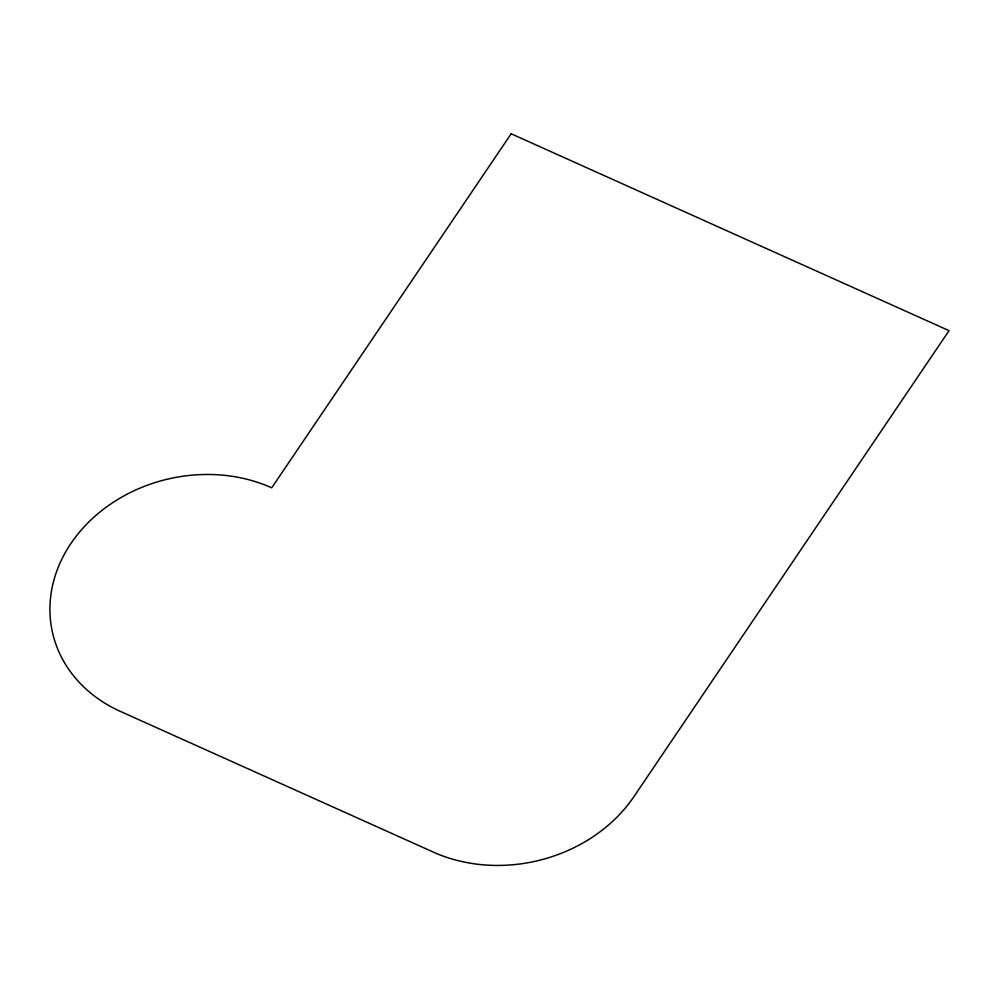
<?xml version="1.0" encoding="UTF-8"?>
<svg xmlns="http://www.w3.org/2000/svg" width="999" height="999" viewBox="0 0 999 999"><rect width="100%" height="100%" fill="white"/><g stroke="black" fill="none" stroke-linecap="round" stroke-linejoin="round"><path stroke-width="1.5" d="M511.163 133.766L271.716 487.824A147.315 123.826 -13.2 0 0 70.991 543.381A147.315 123.826 -13.2 0 0 120.492 711.45L433.279 852.085A147.315 123.826 -13.2 0 0 634.003 796.528L949.05 330.657L511.163 133.766"/></g></svg>
